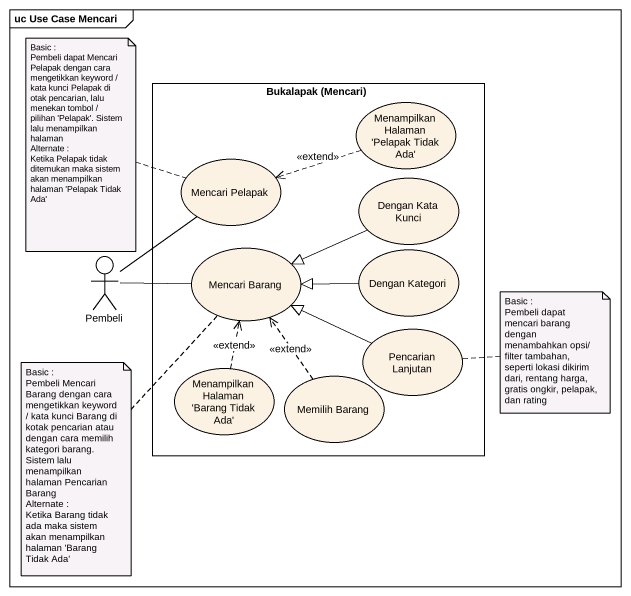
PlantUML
@startuml
mainframe uc Use Case Mencari
rectangle "Bukalapak (Mencari)" as Bukalapak_Mencari {
  usecase "Menampilkan Halaman 'Pelapak Tidak Ada'" as Menampilkan_Halaman_Pelapak
  usecase "Mencari Pelapak" as Mencari_Pelapak
  usecase "Dengan Kata Kunci" as Dengan_Kata_Kunci
  usecase "Mencari Barang" as Mencari_Barang
  usecase "Dengan Kategori" as Dengan_Kategori
  usecase "Pencarian Lanjutan" as Pencarian_Lanjutan
  usecase "Menampilkan Halaman 'Barang Tidak Ada'" as Menampilkan_Halaman_Barang
  usecase "Memilih Barang" as Memilih_Barang
}
actor Pembeli
Menampilkan_Halaman_Pelapak .left.> Mencari_Pelapak : <<extend>>
Dengan_Kata_Kunci -left-|> Mencari_Barang
Pembeli -up- Mencari_Pelapak
Pembeli -right- Mencari_Barang
Dengan_Kategori -left-|> Mencari_Barang
Pencarian_Lanjutan -left-|> Mencari_Barang
Menampilkan_Halaman_Barang .up.> Mencari_Barang : <<extend>>
Memilih_Barang .up.> Mencari_Barang : <<extend>>
note left of Mencari_Pelapak
  Basic :
  Pembeli dapat Mencari Pelapak dengan cara mengetikkan keyword / kata kunci Pelapak di otak pencarian, lalu menekan tombol / pilihan 'Pelapak'. Sistem lalu menampilkan halaman
  Alternate :
  Ketika Pelapak tidak ditemukan maka sistem akan menampilkan halaman 'Pelapak Tidak Ada'
end note
note right of Pencarian_Lanjutan
  Basic :
  Pembeli dapat mencari barang dengan menambahkan opsi/ filter tambahan, seperti lokasi dikirim dari, rentang harga, gratis ongkir, pelapak, dan rating
end note
note bottom of Mencari_Barang
  Basic :
  Pembeli Mencari Barang dengan cara mengetikkan keyword / kata kunci Barang di kotak pencarian atau dengan cara memilih kategori barang. Sistem lalu menampilkan halaman Pencarian Barang
  Alternate :
  Ketika Barang tidak ada maka sistem akan menampilkan halaman 'Barang Tidak Ada'
end note
@enduml
